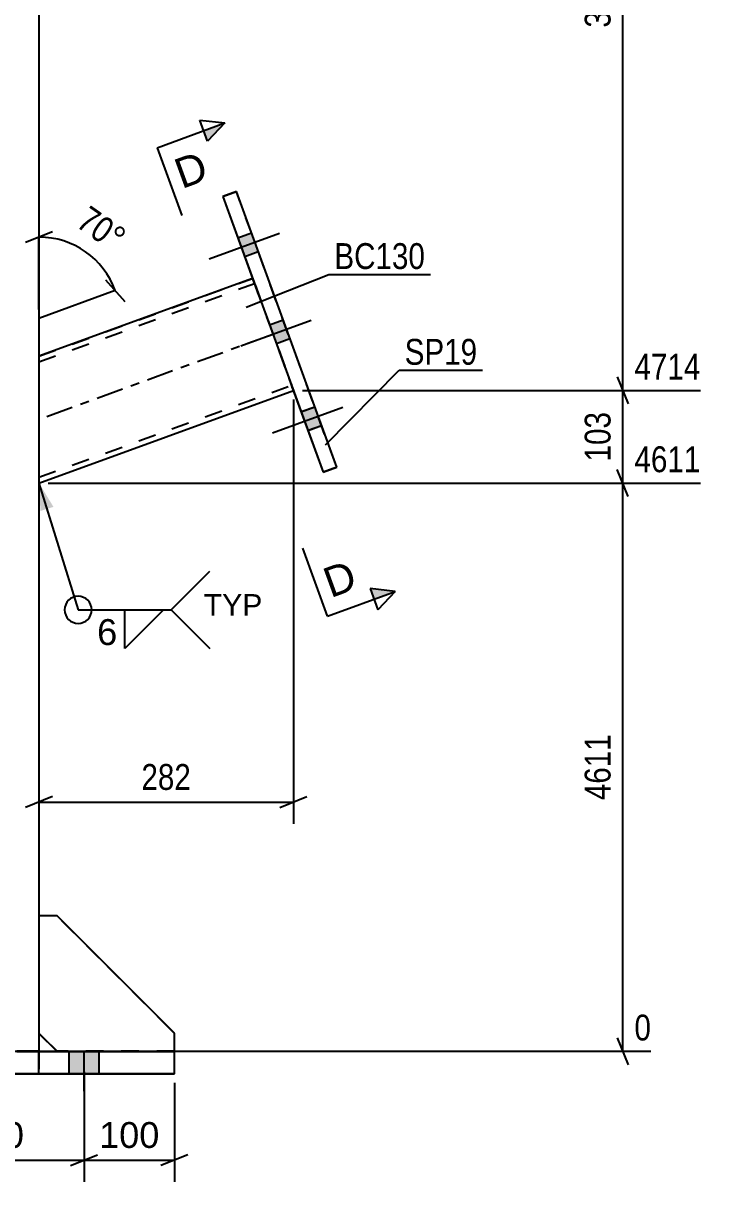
# Model space of a CAD drawing. Header units: millimetres. Extents: x -131 to 463, y -178 to 242.
# Drawn here: x 235.4 to 311.1, y -14.4 to 113.9 of the extents above; entities that cross this region are included whole.
import ezdxf

# ---------------------------------------------------------------- set-up
doc = ezdxf.new("R2010")
doc.units = ezdxf.units.MM
doc.linetypes.add('DXK_LINE_DOT2', pattern=[3.9198, 1.9599, -1.9599])
doc.linetypes.add('DXK_LINE_DOT3', pattern=[5.9187, 2.979, -0.9799, 0.9799, -0.9799])
doc.styles.add('Arial', font='ARIAL.TTF', dxfattribs={"height": 0.2})
doc.styles.add('Arial Narrow', font='ARIALN.TTF', dxfattribs={"height": 0.2})

# ---------------------------------------------------------------- blocks, each defined once
blk = doc.blocks.new('Part-284876763-2564 - 2554')
at = {"color": 2, "linetype": 'Continuous'}
for p, q in [((239.17, 15.01), (237.17, 15.01)), ((237.17, 15.01), (237.17, 2.01)), ((252.17, 2.01), (239.17, 15.01)), ((239.17, 15.01), (239.17, 15.01)), ((239.16, 0.01), (237.17, 2.01)), ((252.17, 0.01), (252.17, 2.01))]:
    blk.add_line(p, q, dxfattribs=at)
at = {"color": 7, "linetype": 'DXK_LINE_DOT2'}
for p, q in [((239.17, 15.01), (237.17, 15.01)), ((239.17, 15.01), (252.17, 2.01)), ((239.17, 0.01), (237.17, 2.01)), ((239.17, 0.01), (239.16, 0.01)), ((239.17, 0.01), (252.17, 0.01)), ((239.17, 0.01), (239.17, 0.01)), ((252.17, 0.01), (239.17, 0.01)), ((252.17, 0.01), (252.17, 0.01)), ((252.17, 0.01), (252.17, 0.01))]:
    blk.add_line(p, q, dxfattribs=at)
blk = doc.blocks.new('Part-284876763-2678 - 2554')
at = {"color": 2, "linetype": 'Continuous'}
for p, q in [((260.84, 85.6), (237.17, 76.99)), ((237.17, 62.94), (265.36, 73.2)), ((237.17, 62.94), (265.36, 73.2))]:
    blk.add_line(p, q, dxfattribs=at)
at = {"color": 7, "linetype": 'DXK_LINE_DOT2'}
for p, q in [((237.17, 76.99), (260.84, 85.6)), ((237.17, 76.35), (261.05, 85.04)), ((237.17, 76.35), (261.05, 85.04)), ((260.84, 85.6), (260.84, 85.6)), ((260.84, 85.6), (260.87, 85.52)), ((260.87, 85.52), (260.84, 85.6)), ((260.87, 85.52), (260.96, 85.27)), ((260.96, 85.27), (260.87, 85.52)), ((260.96, 85.27), (261.09, 84.91)), ((261.05, 85.04), (260.96, 85.27)), ((261.05, 85.04), (265.14, 73.81)), ((261.05, 85.04), (261.05, 85.04)), ((261.05, 85.04), (261.11, 84.88)), ((261.05, 85.04), (261.06, 85)), ((261.06, 85), (261.17, 84.69)), ((261.09, 84.91), (265.1, 73.9)), ((261.11, 84.88), (265.09, 73.93)), ((261.17, 84.69), (265.09, 73.93)), ((237.17, 76.99), (237.17, 62.94)), ((237.17, 63.58), (265.15, 73.76)), ((237.17, 63.58), (265.15, 73.76)), ((265.09, 73.93), (265.15, 73.76)), ((265.14, 73.81), (265.09, 73.93)), ((265.1, 73.9), (265.24, 73.53)), ((265.15, 73.76), (265.14, 73.81)), ((265.24, 73.53), (265.14, 73.81)), ((265.15, 73.76), (265.15, 73.76)), ((265.24, 73.53), (265.33, 73.29)), ((265.33, 73.28), (265.24, 73.53)), ((265.33, 73.29), (265.36, 73.2)), ((265.36, 73.2), (265.33, 73.28)), ((265.36, 73.2), (265.36, 73.2))]:
    blk.add_line(p, q, dxfattribs=at)
at = {"color": 7, "linetype": 'DXK_LINE_DOT3'}
blk.add_line((263.1, 79.4), (237.17, 69.96), dxfattribs=at)
blk = doc.blocks.new('Bolt-284876763-2619 - 2554')
at = {"linetype": 'Continuous'}
for points in [[(261.47, 88.55), (260.72, 90.62), (259.22, 90.07), (259.97, 88)], [(261.47, 88.54), (260.72, 90.61), (259.22, 90.07), (259.97, 88)], [(261.47, 88.55), (260.72, 90.61), (259.22, 90.07), (259.97, 88)], [(264.98, 78.91), (264.23, 80.98), (262.72, 80.43), (263.48, 78.37)], [(264.98, 78.92), (264.23, 80.98), (262.72, 80.44), (263.48, 78.37)], [(268.48, 69.28), (267.73, 71.35), (266.23, 70.8), (266.98, 68.73)], [(268.48, 69.28), (267.73, 71.35), (266.23, 70.8), (266.98, 68.74)], [(268.48, 69.29), (267.73, 71.35), (266.23, 70.81), (266.98, 68.74)]]:
    blk.add_hatch(color=1, dxfattribs=at).paths.add_polyline_path(points)
at = {"color": 1, "linetype": 'Continuous'}
for p, q in [((263.82, 90.57), (256.02, 87.73)), ((263.82, 90.57), (256.02, 87.73)), ((263.82, 90.57), (256.02, 87.74)), ((260.72, 90.62), (259.22, 90.07)), ((260.72, 90.61), (259.22, 90.07)), ((260.72, 90.61), (259.22, 90.07)), ((261.47, 88.55), (259.97, 88)), ((261.47, 88.55), (259.97, 88)), ((261.47, 88.54), (259.97, 88)), ((267.33, 80.94), (259.53, 78.1)), ((267.33, 80.94), (259.53, 78.1)), ((264.23, 80.98), (262.72, 80.43)), ((264.23, 80.98), (262.72, 80.44)), ((264.98, 78.92), (263.48, 78.37)), ((264.98, 78.91), (263.48, 78.37)), ((270.83, 71.31), (263.03, 68.47)), ((270.83, 71.31), (263.03, 68.47)), ((270.83, 71.31), (263.03, 68.47)), ((267.73, 71.35), (266.23, 70.8)), ((267.73, 71.35), (266.23, 70.8)), ((267.73, 71.35), (266.23, 70.81)), ((268.48, 69.29), (266.98, 68.74)), ((268.48, 69.28), (266.98, 68.73)), ((268.48, 69.28), (266.98, 68.74))]:
    blk.add_line(p, q, dxfattribs=at)
blk = doc.blocks.new('Bolt-284876763-2620 - 2554')
at = {"linetype": 'Continuous'}
for points in [[(180.52, -2.49), (183.82, -2.49), (183.82, 0.01), (180.52, 0.01)], [(180.52, -2.5), (183.82, -2.5), (183.82, 0), (180.52, 0)], [(200.52, -2.49), (203.82, -2.49), (203.82, 0.01), (200.52, 0.01)], [(220.52, -2.49), (223.82, -2.49), (223.82, 0.01), (220.52, 0.01)], [(240.52, -2.49), (243.82, -2.49), (243.82, 0.01), (240.52, 0.01)], [(240.52, -2.5), (243.82, -2.5), (243.82, 0), (240.52, 0)], [(200.52, -2.5), (203.82, -2.5), (203.82, 0), (200.52, 0)], [(220.52, -2.5), (223.82, -2.5), (223.82, 0), (220.52, 0)]]:
    blk.add_hatch(color=1, dxfattribs=at).paths.add_polyline_path(points)
at = {"color": 1, "linetype": 'Continuous'}
for p, q in [((180.52, -2.49), (180.52, 0.01)), ((180.52, -2.5), (180.52, 0)), ((182.17, -4.39), (182.17, 0.01)), ((182.17, -4.4), (182.17, 0)), ((183.82, -2.49), (183.82, 0.01)), ((183.82, -2.5), (183.82, 0)), ((200.52, -2.49), (200.52, 0.01)), ((202.17, -4.39), (202.17, 0.01)), ((203.82, -2.49), (203.82, 0.01)), ((220.52, -2.49), (220.52, 0.01)), ((222.17, -4.39), (222.17, 0.01)), ((223.82, -2.49), (223.82, 0.01)), ((240.52, -2.49), (240.52, 0.01)), ((240.52, -2.5), (240.52, 0)), ((242.17, -4.39), (242.17, 0.01)), ((242.17, -4.4), (242.17, 0)), ((243.82, -2.49), (243.82, 0.01)), ((243.82, -2.5), (243.82, 0)), ((200.52, -2.5), (200.52, 0)), ((202.17, -4.4), (202.17, 0)), ((203.82, -2.5), (203.82, 0)), ((220.52, -2.5), (220.52, 0)), ((222.17, -4.4), (222.17, 0)), ((223.82, -2.5), (223.82, 0))]:
    blk.add_line(p, q, dxfattribs=at)
blk = doc.blocks.new('Part-284876763-2650 - 2554')
at = {"color": 2, "linetype": 'Continuous'}
for p, q in [((172.17, 0.01), (187.16, 0.01)), ((172.17, -2.49), (172.17, 0.01)), ((187.16, 0.01), (187.16, -2.49)), ((187.16, 0.01), (237.17, 0.01)), ((237.17, -2.49), (237.17, 0.01)), ((237.17, 0.01), (252.17, 0.01)), ((252.17, -2.49), (252.17, 0.01)), ((172.17, -2.49), (187.16, -2.49)), ((172.17, -2.49), (172.17, -2.5)), ((172.17, -2.5), (172.17, -2.49)), ((172.17, -2.5), (187.17, -2.5)), ((187.16, -2.49), (237.17, -2.49)), ((237.16, -2.5), (187.17, -2.5)), ((237.16, -2.5), (252.17, -2.5)), ((252.17, -2.49), (237.17, -2.49)), ((252.17, -2.5), (252.17, -2.49)), ((252.17, -2.5), (252.17, -2.49))]:
    blk.add_line(p, q, dxfattribs=at)
at = {"color": 7, "linetype": 'DXK_LINE_DOT2'}
for p, q in [((172.17, 0), (172.17, 0.01)), ((187.16, 0), (172.17, 0)), ((237.16, 0), (187.16, 0)), ((187.17, -2.5), (187.17, 0)), ((237.16, 0), (237.17, 0)), ((237.16, 0), (237.16, -2.5)), ((237.17, 0), (252.17, 0))]:
    blk.add_line(p, q, dxfattribs=at)
blk = doc.blocks.new('Part-284876763-2655 - 2554')
at = {"color": 2, "linetype": 'Continuous'}
for p, q in [((237.17, 115.39), (237.17, 36.01)), ((237.17, 35.01), (237.17, 15.01)), ((237.17, 2.01), (237.17, 0.01))]:
    blk.add_line(p, q, dxfattribs=at)
at = {"color": 7, "linetype": 'DXK_LINE_DOT2'}
for p, q in [((237.17, 15.01), (237.17, 2.01)), ((235.99, 0.01), (234.7, 0.01)), ((234.7, 0), (235.99, 0)), ((236.86, 0.01), (235.99, 0.01)), ((235.99, 0), (236.86, 0)), ((237.17, 0.01), (236.86, 0.01)), ((236.86, 0), (237.17, 0)), ((237.17, 0), (237.17, 0.01)), ((237.17, 0), (237.17, 0.01)), ((237.17, 0.01), (237.17, 0.01))]:
    blk.add_line(p, q, dxfattribs=at)
blk = doc.blocks.new('Part-284876763-2688 - 2554')
at = {"color": 2, "linetype": 'Continuous'}
for p, q in [((259.04, 95.22), (257.54, 94.67)), ((270.16, 64.68), (259.04, 95.22)), ((257.54, 94.67), (268.66, 64.13)), ((257.54, 94.67), (257.54, 94.67)), ((257.54, 94.67), (257.54, 94.67)), ((257.54, 94.67), (260.84, 85.6)), ((265.35, 73.2), (268.66, 64.13)), ((268.66, 64.13), (270.16, 64.68)), ((270.16, 64.68), (268.66, 64.13)), ((270.16, 64.68), (270.16, 64.68)), ((270.16, 64.68), (270.16, 64.68)), ((268.66, 64.13), (268.66, 64.13))]:
    blk.add_line(p, q, dxfattribs=at)
at = {"color": 7, "linetype": 'DXK_LINE_DOT2'}
for p, q in [((257.54, 94.67), (259.04, 95.22)), ((259.04, 95.22), (259.04, 95.22)), ((270.16, 64.68), (259.04, 95.22)), ((260.84, 85.6), (265.35, 73.2))]:
    blk.add_line(p, q, dxfattribs=at)
blk = doc.blocks.new('Part-284876763-2721 - 2554')
at = {"color": 7, "linetype": 'DXK_LINE_DOT2'}
for p, q in [((239.17, 15), (237.17, 15)), ((237.17, 15), (237.17, 2)), ((239.17, 15), (237.17, 15)), ((252.17, 2), (239.17, 15)), ((239.17, 15), (239.17, 15)), ((239.17, 15), (252.17, 2)), ((239.17, 0), (237.17, 2)), ((252.17, 0), (252.17, 2)), ((239.17, 0), (239.16, 0.01)), ((239.17, 0), (252.17, 0)), ((239.17, 0), (239.17, 0)), ((239.17, 0), (252.17, 0))]:
    blk.add_line(p, q, dxfattribs=at)
at = {"color": 2, "linetype": 'Continuous'}
blk.add_line((239.16, 0.01), (237.17, 2), dxfattribs=at)
blk = doc.blocks.new('StraightDimension-284876763-2767 - 2554')
at = {"color": 7, "linetype": 'Continuous'}
for p, q in [((302.45, 61.44), (301.25, 64.44)), ((238.17, 62.94), (310.46, 62.94)), ((301.85, 0.01), (301.85, 62.94)), ((301.25, 1.51), (302.45, -1.49)), ((238.17, 0.01), (304.97, 0.01))]:
    blk.add_line(p, q, dxfattribs=at)
at = {"color": 0}
blk.add_wipeout([(301.1, 35.73), (296.9, 35.73), (296.9, 27.22), (301.1, 27.22)], dxfattribs=at)
at = {"color": 3, "style": 'Arial Narrow'}
blk.add_text('4611', height=2.863, rotation=90.0002, dxfattribs=at).set_placement((300.5, 27.82))
at = {"color": 0, "linetype": 'Continuous'}
for points in [[(311.06, 63.54), (311.06, 67.74), (302.55, 67.74), (302.55, 63.54)], [(305.57, 0.61), (305.57, 4.81), (302.55, 4.81), (302.55, 0.61)]]:
    blk.add_wipeout(points, dxfattribs=at)
at = {"color": 3, "linetype": 'Continuous', "style": 'Arial Narrow'}
for s, height, p in [('4611', 2.863, (303.15, 64.14)), ('0', 2.86, (303.15, 1.21))]:
    blk.add_text(s, height=height, dxfattribs=at).set_placement(p)
blk = doc.blocks.new('StraightDimension-284876763-2773 - 2554')
at = {"color": 7, "linetype": 'Continuous'}
for p, q in [((301.25, 74.7), (302.45, 71.7)), ((266.36, 73.2), (310.46, 73.2)), ((301.85, 62.94), (301.85, 73.2)), ((302.45, 61.44), (301.25, 64.44)), ((238.17, 62.94), (310.46, 62.94))]:
    blk.add_line(p, q, dxfattribs=at)
at = {"color": 0, "linetype": 'Continuous'}
blk.add_wipeout([(311.06, 73.8), (311.06, 78), (302.55, 78), (302.55, 73.8)], dxfattribs=at)
at = {"color": 0}
blk.add_wipeout([(301.1, 71.41), (296.9, 71.41), (296.9, 64.73), (301.1, 64.73)], dxfattribs=at)
at = {"color": 3, "linetype": 'Continuous', "style": 'Arial Narrow'}
blk.add_text('4714', height=2.863, dxfattribs=at).set_placement((303.15, 74.4))
at = {"color": 3, "style": 'Arial Narrow'}
blk.add_text('103', height=2.863, rotation=90.0002, dxfattribs=at).set_placement((300.5, 65.33))
blk = doc.blocks.new('StraightDimension-284876763-2726 - 2554')
at = {"color": 7, "linetype": 'Continuous'}
for p, q in [((265.36, 72.2), (265.36, 25.21)), ((237.17, 61.94), (237.17, 25.21)), ((238.67, 28.21), (235.67, 27.01)), ((237.17, 27.61), (265.36, 27.61)), ((263.86, 27.01), (266.86, 28.21))]:
    blk.add_line(p, q, dxfattribs=at)
at = {"color": 0}
blk.add_wipeout([(254.6, 28.36), (254.6, 32.56), (247.92, 32.56), (247.92, 28.36)], dxfattribs=at)
at = {"color": 3, "style": 'Arial Narrow'}
blk.add_text('282', height=2.863, dxfattribs=at).set_placement((248.52, 28.96))
blk = doc.blocks.new('StraightDimension-284876763-2793 - 2554')
at = {"color": 7, "linetype": 'Continuous'}
for p, q in [((302.45, 159.36), (301.25, 162.36)), ((238.17, 160.86), (310.46, 160.86)), ((301.85, 73.2), (301.85, 160.86)), ((301.25, 74.7), (302.45, 71.7)), ((266.36, 73.2), (310.46, 73.2))]:
    blk.add_line(p, q, dxfattribs=at)
at = {"color": 0}
blk.add_wipeout([(301.1, 121.29), (296.9, 121.29), (296.9, 112.77), (301.1, 112.77)], dxfattribs=at)
at = {"color": 3, "style": 'Arial Narrow'}
blk.add_text('3263', height=2.863, rotation=90.0002, dxfattribs=at).set_placement((300.5, 113.37))
at = {"color": 0, "linetype": 'Continuous'}
blk.add_wipeout([(311.06, 161.46), (311.06, 165.66), (302.55, 165.66), (302.55, 161.46)], dxfattribs=at)
at = {"color": 3, "linetype": 'Continuous', "style": 'Arial Narrow'}
blk.add_text('7977', height=2.863, dxfattribs=at).set_placement((303.15, 162.06))
blk = doc.blocks.new('StraightDimension-284876763-2837 - 2554')
at = {"color": 7, "linetype": 'Continuous'}
for p, q in [((242.17, -2.25), (242.17, -14.44)), ((252.17, -3.49), (252.17, -14.44)), ((240.67, -12.64), (243.67, -11.44)), ((253.67, -11.44), (250.67, -12.64)), ((242.17, -12.04), (252.17, -12.04))]:
    blk.add_line(p, q, dxfattribs=at)
at = {"color": 0}
blk.add_wipeout([(251.1, -11.29), (251.1, -7.09), (243.23, -7.09), (243.23, -11.29)], dxfattribs=at)
at = {"color": 3, "style": 'Arial'}
blk.add_text('100', height=2.865, dxfattribs=at).set_placement((243.83, -10.69))
blk = doc.blocks.new('StraightDimension-284876763-2843 - 2554')
at = {"color": 7, "linetype": 'Continuous'}
for p, q in [((242.17, -2.25), (242.17, -14.44)), ((222.17, -4.24), (222.17, -14.44)), ((223.67, -11.44), (220.67, -12.64)), ((240.67, -12.64), (243.67, -11.44)), ((222.17, -12.04), (242.17, -12.04))]:
    blk.add_line(p, q, dxfattribs=at)
at = {"color": 0}
blk.add_wipeout([(236.1, -11.29), (236.1, -7.09), (228.23, -7.09), (228.23, -11.29)], dxfattribs=at)
at = {"color": 3, "style": 'Arial'}
blk.add_text('200', height=2.865, dxfattribs=at).set_placement((228.83, -10.69))
blk = doc.blocks.new('AngleDimension-284876763-2860 - 2554')
at = {"color": 7, "linetype": 'Continuous'}
for p, q in [((238.67, 90.77), (235.67, 89.57)), ((237.17, 82.17), (237.17, 90.17)), ((237.17, 90.17), (237.17, 81.17)), ((244.55, 85.45), (246.7, 83.05)), ((245.62, 84.25), (237.17, 81.17))]:
    blk.add_line(p, q, dxfattribs=at)
blk.add_arc((237.17, 81.17), 9, 20, 90, dxfattribs=at)
at = {"color": 0}
blk.add_wipeout([(245.59, 87.58), (248, 91.02), (242.71, 94.72), (240.3, 91.28)], dxfattribs=at)
at = {"color": 3, "style": 'Arial Narrow'}
blk.add_text('70°', height=2.863, rotation=-35.002, dxfattribs=at).set_placement((241.14, 91.43))
blk = doc.blocks.new('Mark-284876763-2674 - 2554')
at = {"color": 0}
blk.add_wipeout([(279.95, 86.64), (279.95, 89.64), (269.9, 89.64), (269.9, 86.64)], dxfattribs=at)
blk.add_wipeout([(279.95, 86.64), (279.95, 89.64), (269.9, 89.64), (269.9, 86.64)], dxfattribs=at)
at = {"color": 30, "linetype": 'Continuous'}
for p, q in [((260.11, 82.4), (269.3, 86.04)), ((269.3, 86.04), (280.55, 86.04))]:
    blk.add_line(p, q, dxfattribs=at)
at = {"color": 3, "style": 'Arial Narrow'}
blk.add_text('BC130', height=2.863, dxfattribs=at).set_placement((269.9, 86.64))
blk = doc.blocks.new('Mark-284876763-2684 - 2554')
at = {"color": 0}
blk.add_wipeout([(285.73, 76.04), (285.73, 79.04), (277.69, 79.04), (277.69, 76.04)], dxfattribs=at)
blk.add_wipeout([(285.73, 76.04), (285.73, 79.04), (277.69, 79.04), (277.69, 76.04)], dxfattribs=at)
at = {"color": 30, "linetype": 'Continuous'}
for p, q in [((268.9, 67.18), (277.09, 75.44)), ((277.09, 75.44), (286.33, 75.44))]:
    blk.add_line(p, q, dxfattribs=at)
at = {"color": 3, "style": 'Arial Narrow'}
blk.add_text('SP19', height=2.863, dxfattribs=at).set_placement((277.69, 76.04))
blk = doc.blocks.new('SectionMark-284876763-2963 - 2554')
at = {"linetype": 'Continuous'}
for points in [[(255.85, 100.78), (255.42, 101.95), (257.77, 102.81)], [(274.31, 50.08), (273.88, 51.25), (276.65, 50.93)]]:
    blk.add_hatch(color=6, dxfattribs=at).paths.add_polyline_path(points)
at = {"color": 6, "linetype": 'Continuous'}
for p, q in [((255.85, 100.78), (255, 103.13)), ((255, 103.13), (257.77, 102.81)), ((257.77, 102.81), (255.85, 100.78)), ((276.65, 50.93), (273.88, 51.25)), ((273.88, 51.25), (274.73, 48.9)), ((276.65, 50.93), (274.73, 48.9))]:
    blk.add_line(p, q, dxfattribs=at)
at = {"color": 0, "linetype": 'Continuous'}
for points in [[(256.16, 96.63), (254.96, 99.92), (251.79, 98.77), (252.99, 95.48)], [(272.65, 51.34), (271.45, 54.62), (268.28, 53.47), (269.48, 50.18)]]:
    blk.add_wipeout(points, dxfattribs=at)
at = {"color": 6, "linetype": 'Continuous'}
for p, q in [((250.26, 100.07), (257.77, 102.81)), ((250.26, 100.07), (252.99, 92.55)), ((269.14, 48.2), (266.4, 55.71)), ((269.14, 48.2), (276.65, 50.93))]:
    blk.add_line(p, q, dxfattribs=at)
at = {"color": 3, "linetype": 'Continuous', "style": 'Arial'}
for p in [(252.99, 95.48), (269.48, 50.18)]:
    blk.add_text('D', height=3.34, rotation=20.002, dxfattribs=at).set_placement(p)
blk = doc.blocks.new('WeldMark-284876763-2998 - 2554')
at = {"linetype": 'Continuous'}
blk.add_hatch(color=30, dxfattribs=at).paths.add_polyline_path([(237.33, 59.85), (237.17, 62.94), (238.77, 60.3)])
at = {"color": 30, "linetype": 'Continuous'}
for p, q in [((237.17, 62.94), (241.51, 48.9)), ((241.51, 48.9), (251.83, 48.9))]:
    blk.add_line(p, q, dxfattribs=at)
at = {"color": 3, "linetype": 'Continuous'}
for p, q in [((251.83, 48.9), (256.11, 53.18)), ((246.69, 48.9), (250.97, 48.9)), ((250.97, 48.9), (246.69, 44.61)), ((246.69, 44.61), (246.69, 48.9)), ((251.83, 48.9), (256.11, 44.61))]:
    blk.add_line(p, q, dxfattribs=at)
blk.add_arc((241.51, 48.9), 1.5, 90, 270, dxfattribs=at)
at = {"color": 0}
blk.add_wipeout([(246.03, 44.8), (246.03, 48.2), (243.41, 48.2), (243.41, 44.8)], dxfattribs=at)
at = {"color": 3, "linetype": 'Continuous'}
blk.add_arc((241.51, 48.9), 1.5, 270, 90, dxfattribs=at)
at = {"color": 3, "style": 'Arial'}
blk.add_text('6', height=2.87, dxfattribs=at).set_placement((243.61, 45))
at = {"color": 0, "linetype": 'Continuous'}
blk.add_wipeout([(261.91, 48.25), (261.91, 50.75), (255.43, 50.75), (255.43, 48.25)], dxfattribs=at)
blk.add_wipeout([(261.91, 48.25), (261.91, 50.75), (255.43, 50.75), (255.43, 48.25)], dxfattribs=at)
at = {"color": 3, "linetype": 'Continuous', "style": 'Arial'}
blk.add_text('TYP', height=2.388, dxfattribs=at).set_placement((255.43, 48.25))

msp = doc.modelspace()

# ---------------------------------------------------------------- block references
for name in ['Part-284876763-2655 - 2554', 'Part-284876763-2688 - 2554', 'Bolt-284876763-2619 - 2554', 'Part-284876763-2678 - 2554', 'Part-284876763-2564 - 2554', 'Part-284876763-2721 - 2554', 'Part-284876763-2650 - 2554', 'Bolt-284876763-2620 - 2554']:
    msp.add_blockref(name, (0, 0))

# ---------------------------------------------------------------- next in the draw order: block references
for name in ['StraightDimension-284876763-2767 - 2554', 'StraightDimension-284876763-2837 - 2554']:
    msp.add_blockref(name, (0, 0))

# ---------------------------------------------------------------- next in the draw order: block references
for name in ['StraightDimension-284876763-2773 - 2554', 'StraightDimension-284876763-2843 - 2554']:
    msp.add_blockref(name, (0, 0))

# ---------------------------------------------------------------- next in the draw order: block references
msp.add_blockref('StraightDimension-284876763-2726 - 2554', (0, 0))

# ---------------------------------------------------------------- next in the draw order: block references
msp.add_blockref('StraightDimension-284876763-2793 - 2554', (0, 0))

# ---------------------------------------------------------------- next in the draw order: block references
for name in ['AngleDimension-284876763-2860 - 2554', 'Mark-284876763-2674 - 2554', 'Mark-284876763-2684 - 2554']:
    msp.add_blockref(name, (0, 0))

# ---------------------------------------------------------------- next in the draw order: block references
msp.add_blockref('SectionMark-284876763-2963 - 2554', (0, 0))

# ---------------------------------------------------------------- next in the draw order: block references
msp.add_blockref('WeldMark-284876763-2998 - 2554', (0, 0))

doc.saveas('drawing.dxf')
